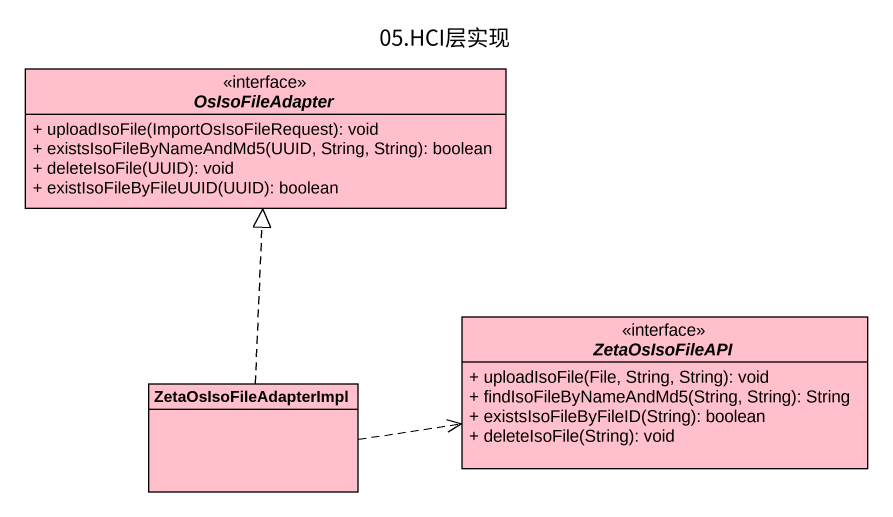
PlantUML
@startuml
title 05.HCI层实现
hide circle
hide empty members
skinparam classAttributeIconSize 0
interface OsIsoFileAdapter <<interface>> #FFC0CB {
  + uploadIsoFile(ImportOsIsoFileRequest): void
  + existsIsoFileByNameAndMd5(UUID, String, String): boolean
  + deleteIsoFile(UUID): void
  + existIsoFileByFileUUID(UUID): boolean
}
interface ZetaOsIsoFileAPI <<interface>> #FFC0CB {
  + uploadIsoFile(File, String, String): void
  + findIsoFileByNameAndMd5(String, String): String
  + existsIsoFileByFileID(String): boolean
  + deleteIsoFile(String): void
}
class ZetaOsIsoFileAdapterImpl #FFC0CB
ZetaOsIsoFileAdapterImpl .up.|> OsIsoFileAdapter
ZetaOsIsoFileAdapterImpl .right.> ZetaOsIsoFileAPI
@enduml
